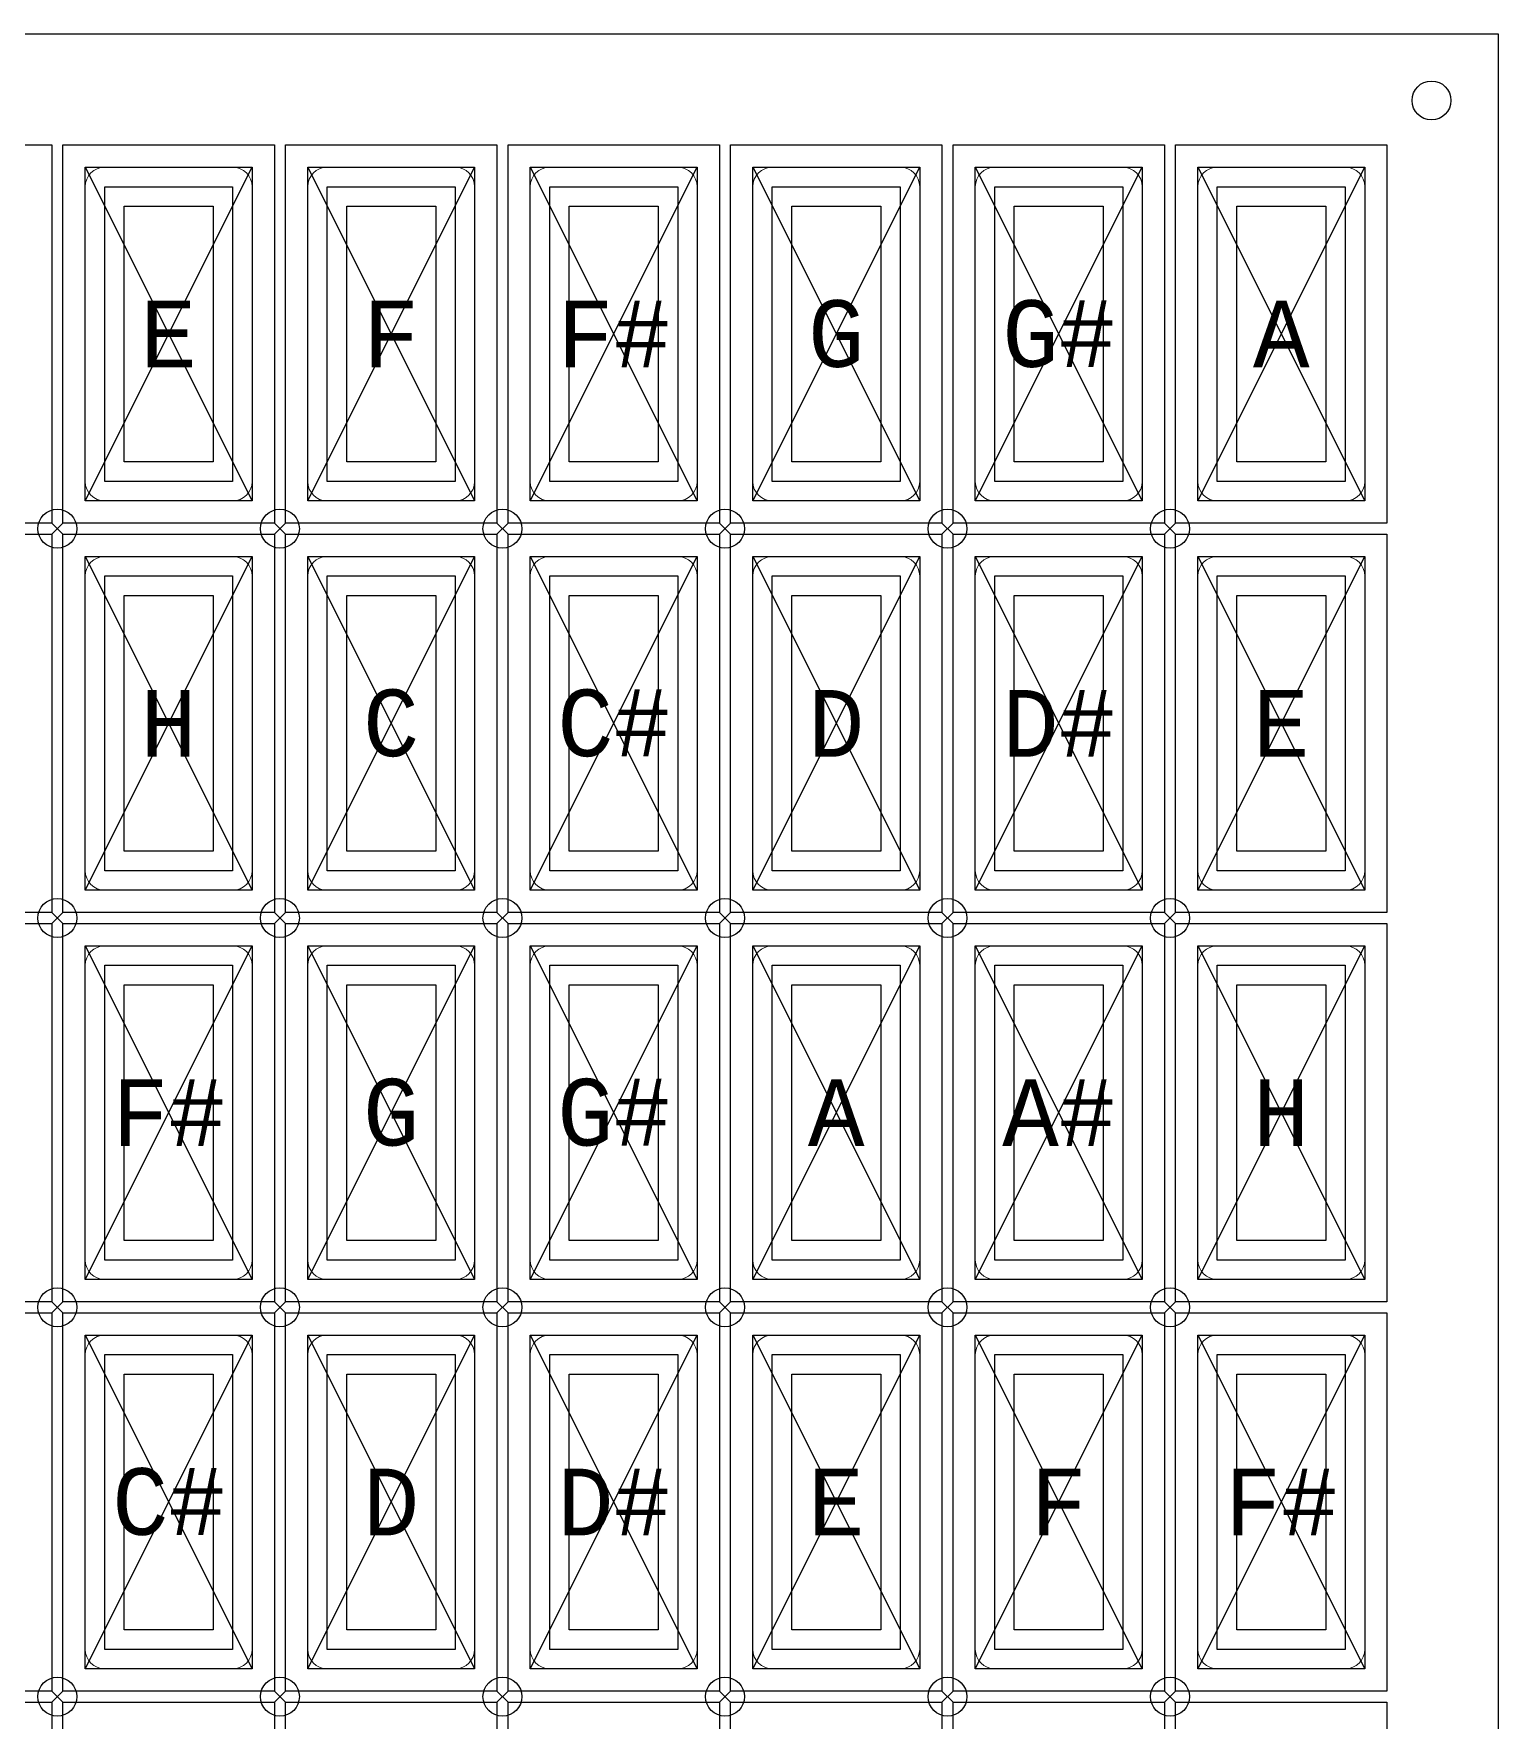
# Model space of a CAD drawing. Header units: millimetres. Extents: x 10 to 269, y 10 to 309.
# Drawn here: x 137.4 to 269, y 157.4 to 309 of the extents above; entities that cross this region are included whole.
import ezdxf

# ---------------------------------------------------------------- set-up
doc = ezdxf.new("R2010")
doc.units = ezdxf.units.MM
for name, color, linetype, lineweight, true_color in [('gumb', 7, 'CONTINUOUS', 25, 0x000000), ('gumb_okvir', 1, 'CONTINUOUS', 25, 0xff0000), ('ostalo', 7, 'CONTINUOUS', 25, 0x000000), ('rezi_van', 7, 'CONTINUOUS', 25, 0x000000), ('rupe', 7, 'CONTINUOUS', 25, 0x000000), ('rupe_nutra', 7, 'CONTINUOUS', 25, 0x000000), ('rupe_van', 7, 'CONTINUOUS', 25, 0x000000), ('slova_bijela', 1, 'CONTINUOUS', 25, 0xff0000), ('slova_crna', 7, 'CONTINUOUS', 25, 0x000000), ('vod_3.5', 7, 'CONTINUOUS', 20, 0x000000), ('vod_3.5_nutarnja', 7, 'CONTINUOUS', 25, 0x000000), ('vod_3.5_pomocne', 7, 'CONTINUOUS', 25, 0x000000)]:
    doc.layers.add(name, color=color, linetype=linetype, lineweight=lineweight, true_color=true_color)
doc.styles.add('textstyle51', font='')
doc.styles.add('textstyle52', font='')
doc.styles.add('textstyle53', font='')
doc.styles.add('textstyle60', font='')
doc.styles.add('textstyle61', font='')
doc.styles.add('textstyle62', font='')
doc.styles.add('textstyle66', font='')
doc.styles.add('textstyle67', font='')
doc.styles.add('textstyle68', font='')
doc.styles.add('textstyle69', font='')
doc.styles.add('textstyle70', font='')
doc.styles.add('textstyle71', font='')
doc.styles.add('textstyle78', font='')
doc.styles.add('textstyle79', font='')
doc.styles.add('textstyle80', font='')
doc.styles.add('textstyle87', font='')
doc.styles.add('textstyle88', font='')
doc.styles.add('textstyle89', font='')
doc.styles.add('textstyle90', font='')
doc.styles.add('textstyle91', font='')
doc.styles.add('textstyle92', font='')
doc.styles.add('textstyle93', font='')
doc.styles.add('textstyle94', font='')
doc.styles.add('textstyle95', font='')
doc.styles.get('textstyle51').set_extended_font_data('Monospace')
doc.styles.get('textstyle52').set_extended_font_data('Monospace')
doc.styles.get('textstyle53').set_extended_font_data('Monospace')
doc.styles.get('textstyle60').set_extended_font_data('Monospace')
doc.styles.get('textstyle61').set_extended_font_data('Monospace')
doc.styles.get('textstyle62').set_extended_font_data('Monospace')
doc.styles.get('textstyle66').set_extended_font_data('Monospace')
doc.styles.get('textstyle67').set_extended_font_data('Monospace')
doc.styles.get('textstyle68').set_extended_font_data('Monospace')
doc.styles.get('textstyle69').set_extended_font_data('Monospace')
doc.styles.get('textstyle70').set_extended_font_data('Monospace')
doc.styles.get('textstyle71').set_extended_font_data('Monospace')
doc.styles.get('textstyle78').set_extended_font_data('Monospace')
doc.styles.get('textstyle79').set_extended_font_data('Monospace')
doc.styles.get('textstyle80').set_extended_font_data('Monospace')
doc.styles.get('textstyle87').set_extended_font_data('Monospace')
doc.styles.get('textstyle88').set_extended_font_data('Monospace')
doc.styles.get('textstyle89').set_extended_font_data('Monospace')
doc.styles.get('textstyle90').set_extended_font_data('Monospace')
doc.styles.get('textstyle91').set_extended_font_data('Monospace')
doc.styles.get('textstyle92').set_extended_font_data('Monospace')
doc.styles.get('textstyle93').set_extended_font_data('Monospace')
doc.styles.get('textstyle94').set_extended_font_data('Monospace')
doc.styles.get('textstyle95').set_extended_font_data('Monospace')

msp = doc.modelspace()

# ---------------------------------------------------------------- linework, layer by layer
at = {"layer": 'gumb'}
for p, q in [((142, 267), (142, 297)), ((142, 297), (157, 297)), ((157, 297), (157, 267)), ((162, 267), (162, 297)), ((162, 297), (177, 297)), ((177, 297), (177, 267)), ((182, 267), (182, 297)), ((182, 297), (197, 297)), ((197, 297), (197, 267)), ((202, 267), (202, 297)), ((202, 297), (217, 297)), ((217, 297), (217, 267)), ((222, 267), (222, 297)), ((222, 297), (237, 297)), ((237, 297), (237, 267)), ((242, 267), (242, 297)), ((242, 297), (257, 297)), ((257, 297), (257, 267)), ((157, 267), (142, 267)), ((177, 267), (162, 267)), ((197, 267), (182, 267)), ((217, 267), (202, 267)), ((237, 267), (222, 267)), ((257, 267), (242, 267)), ((142, 232), (142, 262)), ((142, 262), (157, 262)), ((157, 262), (157, 232)), ((162, 232), (162, 262)), ((162, 262), (177, 262)), ((177, 262), (177, 232)), ((182, 232), (182, 262)), ((182, 262), (197, 262)), ((197, 262), (197, 232)), ((202, 232), (202, 262)), ((202, 262), (217, 262)), ((217, 262), (217, 232)), ((222, 232), (222, 262)), ((222, 262), (237, 262)), ((237, 262), (237, 232)), ((242, 232), (242, 262)), ((242, 262), (257, 262)), ((257, 262), (257, 232)), ((157, 232), (142, 232)), ((177, 232), (162, 232)), ((197, 232), (182, 232)), ((217, 232), (202, 232)), ((237, 232), (222, 232)), ((257, 232), (242, 232)), ((142, 197), (142, 227)), ((142, 227), (157, 227)), ((157, 227), (157, 197)), ((162, 197), (162, 227)), ((162, 227), (177, 227)), ((177, 227), (177, 197)), ((182, 197), (182, 227)), ((182, 227), (197, 227)), ((197, 227), (197, 197)), ((202, 197), (202, 227)), ((202, 227), (217, 227)), ((217, 227), (217, 197)), ((222, 197), (222, 227)), ((222, 227), (237, 227)), ((237, 227), (237, 197)), ((242, 197), (242, 227)), ((242, 227), (257, 227)), ((257, 227), (257, 197)), ((157, 197), (142, 197)), ((177, 197), (162, 197)), ((197, 197), (182, 197)), ((217, 197), (202, 197)), ((237, 197), (222, 197)), ((257, 197), (242, 197)), ((142, 162), (142, 192)), ((142, 192), (157, 192)), ((157, 192), (157, 162)), ((162, 162), (162, 192)), ((162, 192), (177, 192)), ((177, 192), (177, 162)), ((182, 162), (182, 192)), ((182, 192), (197, 192)), ((197, 192), (197, 162)), ((202, 162), (202, 192)), ((202, 192), (217, 192)), ((217, 192), (217, 162)), ((222, 162), (222, 192)), ((222, 192), (237, 192)), ((237, 192), (237, 162)), ((242, 162), (242, 192)), ((242, 192), (257, 192)), ((257, 192), (257, 162)), ((157, 162), (142, 162)), ((177, 162), (162, 162)), ((197, 162), (182, 162)), ((217, 162), (202, 162)), ((237, 162), (222, 162)), ((257, 162), (242, 162))]:
    msp.add_line(p, q, dxfattribs=at)
at = {"layer": 'gumb_okvir'}
for p, q in [((120, 299), (139, 299)), ((139, 299), (139, 265)), ((140, 299), (159, 299)), ((140, 265), (140, 299)), ((159, 299), (159, 265)), ((160, 299), (179, 299)), ((160, 265), (160, 299)), ((179, 299), (179, 265)), ((180, 299), (199, 299)), ((180, 265), (180, 299)), ((199, 299), (199, 265)), ((200, 299), (219, 299)), ((200, 265), (200, 299)), ((219, 299), (219, 265)), ((220, 299), (239, 299)), ((220, 265), (220, 299)), ((239, 299), (239, 265)), ((240, 299), (259, 299)), ((240, 265), (240, 299)), ((259, 299), (259, 265)), ((139, 265), (120, 265)), ((120, 264), (139, 264)), ((139, 264), (139, 230)), ((159, 265), (140, 265)), ((140, 264), (159, 264)), ((140, 230), (140, 264)), ((159, 264), (159, 230)), ((179, 265), (160, 265)), ((160, 264), (179, 264)), ((160, 230), (160, 264)), ((179, 264), (179, 230)), ((199, 265), (180, 265)), ((180, 264), (199, 264)), ((180, 230), (180, 264)), ((199, 264), (199, 230)), ((219, 265), (200, 265)), ((200, 264), (219, 264)), ((200, 230), (200, 264)), ((219, 264), (219, 230)), ((239, 265), (220, 265)), ((220, 264), (239, 264)), ((220, 230), (220, 264)), ((239, 264), (239, 230)), ((259, 265), (240, 265)), ((240, 264), (259, 264)), ((240, 230), (240, 264)), ((259, 264), (259, 230)), ((139, 230), (120, 230)), ((120, 229), (139, 229)), ((139, 229), (139, 195)), ((159, 230), (140, 230)), ((140, 229), (159, 229)), ((140, 195), (140, 229)), ((159, 229), (159, 195)), ((179, 230), (160, 230)), ((160, 229), (179, 229)), ((160, 195), (160, 229)), ((179, 229), (179, 195)), ((199, 230), (180, 230)), ((180, 229), (199, 229)), ((180, 195), (180, 229)), ((199, 229), (199, 195)), ((219, 230), (200, 230)), ((200, 229), (219, 229)), ((200, 195), (200, 229)), ((219, 229), (219, 195)), ((239, 230), (220, 230)), ((220, 229), (239, 229)), ((220, 195), (220, 229)), ((239, 229), (239, 195)), ((259, 230), (240, 230)), ((240, 229), (259, 229)), ((240, 195), (240, 229)), ((259, 229), (259, 195)), ((139, 195), (120, 195)), ((159, 195), (140, 195)), ((179, 195), (160, 195)), ((199, 195), (180, 195)), ((219, 195), (200, 195)), ((239, 195), (220, 195)), ((259, 195), (240, 195)), ((120, 194), (139, 194)), ((139, 194), (139, 160)), ((140, 194), (159, 194)), ((140, 160), (140, 194)), ((159, 194), (159, 160)), ((160, 194), (179, 194)), ((160, 160), (160, 194)), ((179, 194), (179, 160)), ((180, 194), (199, 194)), ((180, 160), (180, 194)), ((199, 194), (199, 160)), ((200, 194), (219, 194)), ((200, 160), (200, 194)), ((219, 194), (219, 160)), ((220, 194), (239, 194)), ((220, 160), (220, 194)), ((239, 194), (239, 160)), ((240, 194), (259, 194)), ((240, 160), (240, 194)), ((259, 194), (259, 160)), ((139, 160), (120, 160)), ((159, 160), (140, 160)), ((179, 160), (160, 160)), ((199, 160), (180, 160)), ((219, 160), (200, 160)), ((239, 160), (220, 160)), ((259, 160), (240, 160)), ((120, 159), (139, 159)), ((139, 159), (139, 125)), ((140, 159), (159, 159)), ((140, 125), (140, 159)), ((159, 159), (159, 125)), ((160, 159), (179, 159)), ((160, 125), (160, 159)), ((179, 159), (179, 125)), ((180, 159), (199, 159)), ((180, 125), (180, 159)), ((199, 159), (199, 125)), ((200, 159), (219, 159)), ((200, 125), (200, 159)), ((219, 159), (219, 125)), ((220, 159), (239, 159)), ((220, 125), (220, 159)), ((239, 159), (239, 125)), ((240, 159), (259, 159)), ((240, 125), (240, 159)), ((259, 159), (259, 125))]:
    msp.add_line(p, q, dxfattribs=at)
at = {"layer": 'ostalo'}
for p, q in [((142, 267), (157, 297)), ((142, 297), (157, 267)), ((162, 267), (177, 297)), ((162, 297), (177, 267)), ((182, 267), (197, 297)), ((182, 297), (197, 267)), ((202, 267), (217, 297)), ((202, 297), (217, 267)), ((222, 267), (237, 297)), ((222, 297), (237, 267)), ((242, 267), (257, 297)), ((242, 297), (257, 267)), ((142, 232), (157, 262)), ((142, 262), (157, 232)), ((162, 232), (177, 262)), ((162, 262), (177, 232)), ((182, 232), (197, 262)), ((182, 262), (197, 232)), ((202, 232), (217, 262)), ((202, 262), (217, 232)), ((222, 232), (237, 262)), ((222, 262), (237, 232)), ((242, 232), (257, 262)), ((242, 262), (257, 232)), ((142, 197), (157, 227)), ((142, 227), (157, 197)), ((162, 197), (177, 227)), ((162, 227), (177, 197)), ((182, 197), (197, 227)), ((182, 227), (197, 197)), ((202, 197), (217, 227)), ((202, 227), (217, 197)), ((222, 197), (237, 227)), ((222, 227), (237, 197)), ((242, 197), (257, 227)), ((242, 227), (257, 197)), ((142, 162), (157, 192)), ((142, 192), (157, 162)), ((162, 162), (177, 192)), ((162, 192), (177, 162)), ((182, 162), (197, 192)), ((182, 192), (197, 162)), ((202, 162), (217, 192)), ((202, 192), (217, 162)), ((222, 162), (237, 192)), ((222, 192), (237, 162)), ((242, 162), (257, 192)), ((242, 192), (257, 162))]:
    msp.add_line(p, q, dxfattribs=at)
at = {"layer": 'rezi_van'}
for p, q in [((10, 309), (269, 309)), ((269, 309), (269, 10))]:
    msp.add_line(p, q, dxfattribs=at)
at = {"layer": 'rupe'}
for p, q in [((159, 264), (160, 265)), ((159, 265), (160, 264)), ((199, 264), (200, 265)), ((199, 265), (200, 264)), ((239, 264), (240, 265)), ((239, 265), (240, 264)), ((139, 229), (140, 230)), ((139, 230), (140, 229)), ((159, 229), (160, 230)), ((159, 230), (160, 229)), ((179, 229), (180, 230)), ((179, 230), (180, 229)), ((199, 229), (200, 230)), ((199, 230), (200, 229)), ((219, 229), (220, 230)), ((219, 230), (220, 229)), ((239, 229), (240, 230)), ((239, 230), (240, 229)), ((159, 194), (160, 195)), ((159, 195), (160, 194)), ((199, 194), (200, 195)), ((199, 195), (200, 194)), ((239, 194), (240, 195)), ((239, 195), (240, 194)), ((139, 159), (140, 160)), ((139, 160), (140, 159)), ((159, 159), (160, 160)), ((159, 160), (160, 159)), ((179, 159), (180, 160)), ((179, 160), (180, 159)), ((199, 159), (200, 160)), ((199, 160), (200, 159)), ((219, 159), (220, 160)), ((219, 160), (220, 159)), ((239, 159), (240, 160)), ((239, 160), (240, 159))]:
    msp.add_line(p, q, dxfattribs=at)
for centre in [(159.5, 264.5), (199.5, 264.5), (239.5, 264.5), (139.5, 229.5), (159.5, 229.5), (179.5, 229.5), (199.5, 229.5), (219.5, 229.5), (239.5, 229.5), (159.5, 194.5), (199.5, 194.5), (239.5, 194.5), (139.5, 159.5), (159.5, 159.5), (179.5, 159.5), (199.5, 159.5), (219.5, 159.5), (239.5, 159.5)]:
    msp.add_circle(centre, 1.75, dxfattribs=at)
at = {"layer": 'rupe_nutra'}
for p, q in [((139, 264), (140, 265)), ((139, 265), (140, 264)), ((179, 264), (180, 265)), ((179, 265), (180, 264)), ((219, 264), (220, 265)), ((219, 265), (220, 264)), ((139, 194), (140, 195)), ((139, 195), (140, 194)), ((179, 194), (180, 195)), ((179, 195), (180, 194)), ((219, 194), (220, 195)), ((219, 195), (220, 194))]:
    msp.add_line(p, q, dxfattribs=at)
for centre in [(139.5, 264.5), (179.5, 264.5), (219.5, 264.5), (139.5, 194.5), (179.5, 194.5), (219.5, 194.5)]:
    msp.add_circle(centre, 1.75, dxfattribs=at)
at = {"layer": 'rupe_van'}
msp.add_circle((263, 303), 1.75, dxfattribs=at)
at = {"layer": 'vod_3.5'}
for p, q in [((155.25, 297), (143.75, 297)), ((175.25, 297), (163.75, 297)), ((195.25, 297), (183.75, 297)), ((215.25, 297), (203.75, 297)), ((235.25, 297), (223.75, 297)), ((255.25, 297), (243.75, 297)), ((142, 295.25), (142, 268.75)), ((157, 268.75), (157, 295.25)), ((162, 295.25), (162, 268.75)), ((177, 268.75), (177, 295.25)), ((182, 295.25), (182, 268.75)), ((197, 268.75), (197, 295.25)), ((202, 295.25), (202, 268.75)), ((217, 268.75), (217, 295.25)), ((222, 295.25), (222, 268.75)), ((237, 268.75), (237, 295.25)), ((242, 295.25), (242, 268.75)), ((257, 268.75), (257, 295.25)), ((143.75, 267), (155.25, 267)), ((163.75, 267), (175.25, 267)), ((183.75, 267), (195.25, 267)), ((203.75, 267), (215.25, 267)), ((223.75, 267), (235.25, 267)), ((243.75, 267), (255.25, 267)), ((155.25, 262), (143.75, 262)), ((175.25, 262), (163.75, 262)), ((195.25, 262), (183.75, 262)), ((215.25, 262), (203.75, 262)), ((235.25, 262), (223.75, 262)), ((255.25, 262), (243.75, 262)), ((142, 260.25), (142, 233.75)), ((157, 233.75), (157, 260.25)), ((162, 260.25), (162, 233.75)), ((177, 233.75), (177, 260.25)), ((182, 260.25), (182, 233.75)), ((197, 233.75), (197, 260.25)), ((202, 260.25), (202, 233.75)), ((217, 233.75), (217, 260.25)), ((222, 260.25), (222, 233.75)), ((237, 233.75), (237, 260.25)), ((242, 260.25), (242, 233.75)), ((257, 233.75), (257, 260.25)), ((143.75, 232), (155.25, 232)), ((163.75, 232), (175.25, 232)), ((183.75, 232), (195.25, 232)), ((203.75, 232), (215.25, 232)), ((223.75, 232), (235.25, 232)), ((243.75, 232), (255.25, 232)), ((155.25, 227), (143.75, 227)), ((175.25, 227), (163.75, 227)), ((195.25, 227), (183.75, 227)), ((215.25, 227), (203.75, 227)), ((235.25, 227), (223.75, 227)), ((255.25, 227), (243.75, 227)), ((142, 225.25), (142, 198.75)), ((157, 198.75), (157, 225.25)), ((162, 225.25), (162, 198.75)), ((177, 198.75), (177, 225.25)), ((182, 225.25), (182, 198.75)), ((197, 198.75), (197, 225.25)), ((202, 225.25), (202, 198.75)), ((217, 198.75), (217, 225.25)), ((222, 225.25), (222, 198.75)), ((237, 198.75), (237, 225.25)), ((242, 225.25), (242, 198.75)), ((257, 198.75), (257, 225.25)), ((143.75, 197), (155.25, 197)), ((163.75, 197), (175.25, 197)), ((183.75, 197), (195.25, 197)), ((203.75, 197), (215.25, 197)), ((223.75, 197), (235.25, 197)), ((243.75, 197), (255.25, 197)), ((155.25, 192), (143.75, 192)), ((175.25, 192), (163.75, 192)), ((195.25, 192), (183.75, 192)), ((215.25, 192), (203.75, 192)), ((235.25, 192), (223.75, 192)), ((255.25, 192), (243.75, 192)), ((142, 190.25), (142, 163.75)), ((157, 163.75), (157, 190.25)), ((162, 190.25), (162, 163.75)), ((177, 163.75), (177, 190.25)), ((182, 190.25), (182, 163.75)), ((197, 163.75), (197, 190.25)), ((202, 190.25), (202, 163.75)), ((217, 163.75), (217, 190.25)), ((222, 190.25), (222, 163.75)), ((237, 163.75), (237, 190.25)), ((242, 190.25), (242, 163.75)), ((257, 163.75), (257, 190.25)), ((143.75, 162), (155.25, 162)), ((163.75, 162), (175.25, 162)), ((183.75, 162), (195.25, 162)), ((203.75, 162), (215.25, 162)), ((223.75, 162), (235.25, 162)), ((243.75, 162), (255.25, 162))]:
    msp.add_line(p, q, dxfattribs=at)
for centre, start, end in [((143.75, 295.25), 90, 180), ((155.25, 295.25), 0, 90), ((163.75, 295.25), 90, 180), ((175.25, 295.25), 0, 90), ((183.75, 295.25), 90, 180), ((195.25, 295.25), 0, 90), ((203.75, 295.25), 90, 180), ((215.25, 295.25), 0, 90), ((223.75, 295.25), 90, 180), ((235.25, 295.25), 0, 90), ((243.75, 295.25), 90, 180), ((255.25, 295.25), 0, 90), ((143.75, 268.75), 180, 270), ((155.25, 268.75), 270, 0), ((163.75, 268.75), 180, 270), ((175.25, 268.75), 270, 0), ((183.75, 268.75), 180, 270), ((195.25, 268.75), 270, 0), ((203.75, 268.75), 180, 270), ((215.25, 268.75), 270, 0), ((223.75, 268.75), 180, 270), ((235.25, 268.75), 270, 0), ((243.75, 268.75), 180, 270), ((255.25, 268.75), 270, 0), ((143.75, 260.25), 90, 180), ((155.25, 260.25), 0, 90), ((163.75, 260.25), 90, 180), ((175.25, 260.25), 0, 90), ((183.75, 260.25), 90, 180), ((195.25, 260.25), 0, 90), ((203.75, 260.25), 90, 180), ((215.25, 260.25), 0, 90), ((223.75, 260.25), 90, 180), ((235.25, 260.25), 0, 90), ((243.75, 260.25), 90, 180), ((255.25, 260.25), 0, 90), ((143.75, 233.75), 180, 270), ((155.25, 233.75), 270, 0), ((163.75, 233.75), 180, 270), ((175.25, 233.75), 270, 0), ((183.75, 233.75), 180, 270), ((195.25, 233.75), 270, 0), ((203.75, 233.75), 180, 270), ((215.25, 233.75), 270, 0), ((223.75, 233.75), 180, 270), ((235.25, 233.75), 270, 0), ((243.75, 233.75), 180, 270), ((255.25, 233.75), 270, 0), ((143.75, 225.25), 90, 180), ((155.25, 225.25), 0, 90), ((163.75, 225.25), 90, 180), ((175.25, 225.25), 0, 90), ((183.75, 225.25), 90, 180), ((195.25, 225.25), 0, 90), ((203.75, 225.25), 90, 180), ((215.25, 225.25), 0, 90), ((223.75, 225.25), 90, 180), ((235.25, 225.25), 0, 90), ((243.75, 225.25), 90, 180), ((255.25, 225.25), 0, 90), ((143.75, 198.75), 180, 270), ((155.25, 198.75), 270, 0), ((163.75, 198.75), 180, 270), ((175.25, 198.75), 270, 0), ((183.75, 198.75), 180, 270), ((195.25, 198.75), 270, 0), ((203.75, 198.75), 180, 270), ((215.25, 198.75), 270, 0), ((223.75, 198.75), 180, 270), ((235.25, 198.75), 270, 0), ((243.75, 198.75), 180, 270), ((255.25, 198.75), 270, 0), ((143.75, 190.25), 90, 180), ((155.25, 190.25), 0, 90), ((163.75, 190.25), 90, 180), ((175.25, 190.25), 0, 90), ((183.75, 190.25), 90, 180), ((195.25, 190.25), 0, 90), ((203.75, 190.25), 90, 180), ((215.25, 190.25), 0, 90), ((223.75, 190.25), 90, 180), ((235.25, 190.25), 0, 90), ((243.75, 190.25), 90, 180), ((255.25, 190.25), 0, 90), ((143.75, 163.75), 180, 270), ((155.25, 163.75), 270, 0), ((163.75, 163.75), 180, 270), ((175.25, 163.75), 270, 0), ((183.75, 163.75), 180, 270), ((195.25, 163.75), 270, 0), ((203.75, 163.75), 180, 270), ((215.25, 163.75), 270, 0), ((223.75, 163.75), 180, 270), ((235.25, 163.75), 270, 0), ((243.75, 163.75), 180, 270), ((255.25, 163.75), 270, 0)]:
    msp.add_arc(centre, 1.75, start, end, dxfattribs=at)
at = {"layer": 'vod_3.5_nutarnja'}
for p, q in [((145.5, 293.5), (153.5, 293.5)), ((145.5, 270.5), (145.5, 293.5)), ((153.5, 293.5), (153.5, 270.5)), ((165.5, 293.5), (173.5, 293.5)), ((165.5, 270.5), (165.5, 293.5)), ((173.5, 293.5), (173.5, 270.5)), ((185.5, 293.5), (193.5, 293.5)), ((185.5, 270.5), (185.5, 293.5)), ((193.5, 293.5), (193.5, 270.5)), ((205.5, 293.5), (213.5, 293.5)), ((205.5, 270.5), (205.5, 293.5)), ((213.5, 293.5), (213.5, 270.5)), ((225.5, 293.5), (233.5, 293.5)), ((225.5, 270.5), (225.5, 293.5)), ((233.5, 293.5), (233.5, 270.5)), ((245.5, 293.5), (253.5, 293.5)), ((245.5, 270.5), (245.5, 293.5)), ((253.5, 293.5), (253.5, 270.5)), ((153.5, 270.5), (145.5, 270.5)), ((173.5, 270.5), (165.5, 270.5)), ((193.5, 270.5), (185.5, 270.5)), ((213.5, 270.5), (205.5, 270.5)), ((233.5, 270.5), (225.5, 270.5)), ((253.5, 270.5), (245.5, 270.5)), ((145.5, 258.5), (153.5, 258.5)), ((145.5, 235.5), (145.5, 258.5)), ((153.5, 258.5), (153.5, 235.5)), ((165.5, 258.5), (173.5, 258.5)), ((165.5, 235.5), (165.5, 258.5)), ((173.5, 258.5), (173.5, 235.5)), ((185.5, 258.5), (193.5, 258.5)), ((185.5, 235.5), (185.5, 258.5)), ((193.5, 258.5), (193.5, 235.5)), ((205.5, 258.5), (213.5, 258.5)), ((205.5, 235.5), (205.5, 258.5)), ((213.5, 258.5), (213.5, 235.5)), ((225.5, 258.5), (233.5, 258.5)), ((225.5, 235.5), (225.5, 258.5)), ((233.5, 258.5), (233.5, 235.5)), ((245.5, 258.5), (253.5, 258.5)), ((245.5, 235.5), (245.5, 258.5)), ((253.5, 258.5), (253.5, 235.5)), ((153.5, 235.5), (145.5, 235.5)), ((173.5, 235.5), (165.5, 235.5)), ((193.5, 235.5), (185.5, 235.5)), ((213.5, 235.5), (205.5, 235.5)), ((233.5, 235.5), (225.5, 235.5)), ((253.5, 235.5), (245.5, 235.5)), ((145.5, 223.5), (153.5, 223.5)), ((145.5, 200.5), (145.5, 223.5)), ((153.5, 223.5), (153.5, 200.5)), ((165.5, 223.5), (173.5, 223.5)), ((165.5, 200.5), (165.5, 223.5)), ((173.5, 223.5), (173.5, 200.5)), ((185.5, 223.5), (193.5, 223.5)), ((185.5, 200.5), (185.5, 223.5)), ((193.5, 223.5), (193.5, 200.5)), ((205.5, 223.5), (213.5, 223.5)), ((205.5, 200.5), (205.5, 223.5)), ((213.5, 223.5), (213.5, 200.5)), ((225.5, 223.5), (233.5, 223.5)), ((225.5, 200.5), (225.5, 223.5)), ((233.5, 223.5), (233.5, 200.5)), ((245.5, 223.5), (253.5, 223.5)), ((245.5, 200.5), (245.5, 223.5)), ((253.5, 223.5), (253.5, 200.5)), ((153.5, 200.5), (145.5, 200.5)), ((173.5, 200.5), (165.5, 200.5)), ((193.5, 200.5), (185.5, 200.5)), ((213.5, 200.5), (205.5, 200.5)), ((233.5, 200.5), (225.5, 200.5)), ((253.5, 200.5), (245.5, 200.5)), ((145.5, 188.5), (153.5, 188.5)), ((145.5, 165.5), (145.5, 188.5)), ((153.5, 188.5), (153.5, 165.5)), ((165.5, 188.5), (173.5, 188.5)), ((165.5, 165.5), (165.5, 188.5)), ((173.5, 188.5), (173.5, 165.5)), ((185.5, 188.5), (193.5, 188.5)), ((185.5, 165.5), (185.5, 188.5)), ((193.5, 188.5), (193.5, 165.5)), ((205.5, 188.5), (213.5, 188.5)), ((205.5, 165.5), (205.5, 188.5)), ((213.5, 188.5), (213.5, 165.5)), ((225.5, 188.5), (233.5, 188.5)), ((225.5, 165.5), (225.5, 188.5)), ((233.5, 188.5), (233.5, 165.5)), ((245.5, 188.5), (253.5, 188.5)), ((245.5, 165.5), (245.5, 188.5)), ((253.5, 188.5), (253.5, 165.5)), ((153.5, 165.5), (145.5, 165.5)), ((173.5, 165.5), (165.5, 165.5)), ((193.5, 165.5), (185.5, 165.5)), ((213.5, 165.5), (205.5, 165.5)), ((233.5, 165.5), (225.5, 165.5)), ((253.5, 165.5), (245.5, 165.5))]:
    msp.add_line(p, q, dxfattribs=at)
at = {"layer": 'vod_3.5_pomocne'}
for p, q in [((143.75, 268.75), (143.75, 295.25)), ((143.75, 295.25), (155.25, 295.25)), ((155.25, 295.25), (155.25, 268.75)), ((163.75, 268.75), (163.75, 295.25)), ((163.75, 295.25), (175.25, 295.25)), ((175.25, 295.25), (175.25, 268.75)), ((183.75, 268.75), (183.75, 295.25)), ((183.75, 295.25), (195.25, 295.25)), ((195.25, 295.25), (195.25, 268.75)), ((203.75, 268.75), (203.75, 295.25)), ((203.75, 295.25), (215.25, 295.25)), ((215.25, 295.25), (215.25, 268.75)), ((223.75, 268.75), (223.75, 295.25)), ((223.75, 295.25), (235.25, 295.25)), ((235.25, 295.25), (235.25, 268.75)), ((243.75, 268.75), (243.75, 295.25)), ((243.75, 295.25), (255.25, 295.25)), ((255.25, 295.25), (255.25, 268.75)), ((155.25, 268.75), (143.75, 268.75)), ((175.25, 268.75), (163.75, 268.75)), ((195.25, 268.75), (183.75, 268.75)), ((215.25, 268.75), (203.75, 268.75)), ((235.25, 268.75), (223.75, 268.75)), ((255.25, 268.75), (243.75, 268.75)), ((143.75, 233.75), (143.75, 260.25)), ((143.75, 260.25), (155.25, 260.25)), ((155.25, 260.25), (155.25, 233.75)), ((163.75, 233.75), (163.75, 260.25)), ((163.75, 260.25), (175.25, 260.25)), ((175.25, 260.25), (175.25, 233.75)), ((183.75, 233.75), (183.75, 260.25)), ((183.75, 260.25), (195.25, 260.25)), ((195.25, 260.25), (195.25, 233.75)), ((203.75, 233.75), (203.75, 260.25)), ((203.75, 260.25), (215.25, 260.25)), ((215.25, 260.25), (215.25, 233.75)), ((223.75, 233.75), (223.75, 260.25)), ((223.75, 260.25), (235.25, 260.25)), ((235.25, 260.25), (235.25, 233.75)), ((243.75, 233.75), (243.75, 260.25)), ((243.75, 260.25), (255.25, 260.25)), ((255.25, 260.25), (255.25, 233.75)), ((155.25, 233.75), (143.75, 233.75)), ((175.25, 233.75), (163.75, 233.75)), ((195.25, 233.75), (183.75, 233.75)), ((215.25, 233.75), (203.75, 233.75)), ((235.25, 233.75), (223.75, 233.75)), ((255.25, 233.75), (243.75, 233.75)), ((143.75, 198.75), (143.75, 225.25)), ((143.75, 225.25), (155.25, 225.25)), ((155.25, 225.25), (155.25, 198.75)), ((163.75, 198.75), (163.75, 225.25)), ((163.75, 225.25), (175.25, 225.25)), ((175.25, 225.25), (175.25, 198.75)), ((183.75, 198.75), (183.75, 225.25)), ((183.75, 225.25), (195.25, 225.25)), ((195.25, 225.25), (195.25, 198.75)), ((203.75, 198.75), (203.75, 225.25)), ((203.75, 225.25), (215.25, 225.25)), ((215.25, 225.25), (215.25, 198.75)), ((223.75, 198.75), (223.75, 225.25)), ((223.75, 225.25), (235.25, 225.25)), ((235.25, 225.25), (235.25, 198.75)), ((243.75, 198.75), (243.75, 225.25)), ((243.75, 225.25), (255.25, 225.25)), ((255.25, 225.25), (255.25, 198.75)), ((155.25, 198.75), (143.75, 198.75)), ((175.25, 198.75), (163.75, 198.75)), ((195.25, 198.75), (183.75, 198.75)), ((215.25, 198.75), (203.75, 198.75)), ((235.25, 198.75), (223.75, 198.75)), ((255.25, 198.75), (243.75, 198.75)), ((143.75, 163.75), (143.75, 190.25)), ((143.75, 190.25), (155.25, 190.25)), ((155.25, 190.25), (155.25, 163.75)), ((163.75, 163.75), (163.75, 190.25)), ((163.75, 190.25), (175.25, 190.25)), ((175.25, 190.25), (175.25, 163.75)), ((183.75, 163.75), (183.75, 190.25)), ((183.75, 190.25), (195.25, 190.25)), ((195.25, 190.25), (195.25, 163.75)), ((203.75, 163.75), (203.75, 190.25)), ((203.75, 190.25), (215.25, 190.25)), ((215.25, 190.25), (215.25, 163.75)), ((223.75, 163.75), (223.75, 190.25)), ((223.75, 190.25), (235.25, 190.25)), ((235.25, 190.25), (235.25, 163.75)), ((243.75, 163.75), (243.75, 190.25)), ((243.75, 190.25), (255.25, 190.25)), ((255.25, 190.25), (255.25, 163.75)), ((155.25, 163.75), (143.75, 163.75)), ((175.25, 163.75), (163.75, 163.75)), ((195.25, 163.75), (183.75, 163.75)), ((215.25, 163.75), (203.75, 163.75)), ((235.25, 163.75), (223.75, 163.75)), ((255.25, 163.75), (243.75, 163.75))]:
    msp.add_line(p, q, dxfattribs=at)

# ---------------------------------------------------------------- texts
at = {"layer": 'slova_bijela', "char_height": 1, "attachment_point": 5}
for s, insert, style in [('\\H6;G', (209.5, 282), 'textstyle93'), ('\\H6;E', (149.5, 282), 'textstyle87'), ('\\H6;F', (169.5, 282), 'textstyle88'), ('\\H6;A', (249.5, 282), 'textstyle95'), ('\\H6;H', (149.5, 247), 'textstyle78'), ('\\H6;C', (169.5, 247), 'textstyle79'), ('\\H6;D', (209.5, 247), 'textstyle90'), ('\\H6;E', (249.5, 247), 'textstyle92'), ('\\H6;G', (169.5, 212), 'textstyle61'), ('\\H6;A', (209.5, 212), 'textstyle69'), ('\\H6;H', (249.5, 212), 'textstyle71'), ('\\H6;D', (169.5, 177), 'textstyle52'), ('\\H6;E', (209.5, 177), 'textstyle66'), ('\\H6;F', (229.5, 177), 'textstyle67')]:
    msp.add_mtext(s, dxfattribs=dict(at, insert=insert, style=style))
at = {"layer": 'slova_crna', "char_height": 1, "attachment_point": 5}
for s, insert, style in [('\\H6;G#', (229.5, 282), 'textstyle94'), ('\\H6;F#', (189.5, 282), 'textstyle89'), ('\\H6;C#', (189.5, 247), 'textstyle80'), ('\\H6;D#', (229.5, 247), 'textstyle91'), ('\\H6;F#', (149.5, 212), 'textstyle60'), ('\\H6;G#', (189.5, 212), 'textstyle62'), ('\\H6;A#', (229.5, 212), 'textstyle70'), ('\\H6;C#', (149.5, 177), 'textstyle51'), ('\\H6;D#', (189.5, 177), 'textstyle53'), ('\\H6;F#', (249.5, 177), 'textstyle68')]:
    msp.add_mtext(s, dxfattribs=dict(at, insert=insert, style=style))

doc.saveas('drawing.dxf')
